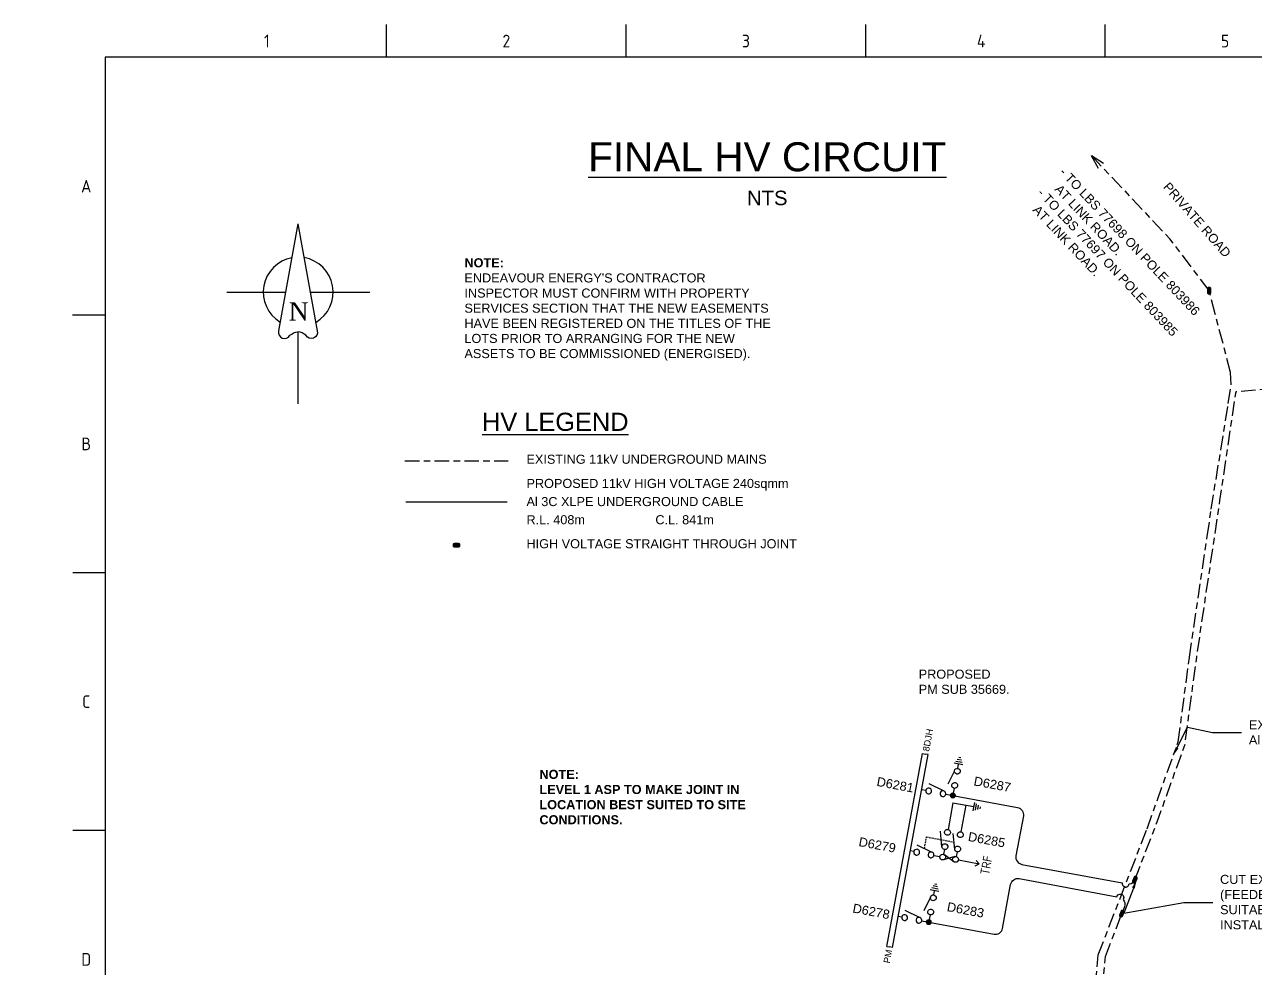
# Paper-space layout 'SHEET2' of a CAD drawing. Header units: metres. Extents: x 0 to 1324, y -5 to 581.
# Drawn here: x 477.7 to 816.8, y 320.7 to 580.6 of the extents above; entities that cross this region are included whole.
import ezdxf
from ezdxf import colors
from ezdxf.entities.mleader import LeaderData, LeaderLine
from ezdxf.enums import TextEntityAlignment as Align
from ezdxf.math import Vec2, Vec3

# ---------------------------------------------------------------- set-up
doc = ezdxf.new("R2010")
doc.units = ezdxf.units.M
for name, pattern in [('A', [0]), ('Cable Exist UG', [8.2, 4, -1.2, 1.8, -1.2]), ('CENTERX2', [4, 2.5, -0.5, 0.5, -0.5]), ('DASHED', [0.75, 0.5, -0.25])]:
    doc.linetypes.add(name, pattern=pattern)
doc.layers.get('0').update_dxf_attribs({"color": 6})
for name, color, linetype in [('_User Miscellaneous1', 7, 'Continuous'), ('Equip_HV_EXT', 7, 'Continuous'), ('Equip_HV_NEW', 2, 'Continuous'), ('Equip_SP_HV_NEW', 2, 'Continuous'), ('Mains_HV_EXT', 7, 'Continuous'), ('Mains_HV_NEW_U72', 2, 'Continuous'), ('Mains_LV_EXT', 7, 'Continuous'), ('Notes', 7, 'Continuous'), ('SupportsUG_SP_EXT', 7, 'Continuous')]:
    doc.layers.add(name, color=color, linetype=linetype)
doc.styles.add('ARIAL', font='arial.ttf', dxfattribs={"height": 2})
doc.styles.add('iecISOCP', font='isocp.shx')
doc.styles.add('iecNAME', font='times.ttf')
doc.styles.add('IESYMBOL1', font='isocp.shx')
doc.styles.get("Standard").update_dxf_attribs({"font": 'arial.ttf'})
doc.styles.add('SWG_LABEL', font='arial.ttf')
doc.styles.add('SWITCH_LABEL', font='arial.ttf', dxfattribs={"height": 2.5})
doc.linetypes.add('Cable New UG', pattern='A,7,-0.25,["x",Standard,S=2,R=0,X=0.2,Y=-0.8],-2.1', length=9.35)
doc.dimstyles.get("Standard").update_dxf_attribs({"dimtxt": 0.18, "dimasz": 0.18, "dimexe": 0.18, "dimexo": 0.0625, "dimgap": 0.09, "dimtad": 0, "dimdec": 4, "dimzin": 0, "dimdsep": 46, "dimtxsty": 'Standard', "dimcen": 0.09, "dimadec": 0, "dimazin": 0, "dimtfac": 1, "dimtdec": 4, "dimtofl": 0, "dimtmove": 0, "dimatfit": 3, "dimfxl": 1, "dimtolj": 1, "dimtzin": 0, "dimarcsym": 0})

# ---------------------------------------------------------------- blocks, each defined once
blk = doc.blocks.new('A1_FRAME_TITLE')
at = {"layer": 'Notes', "linetype": 'Continuous'}
for p, q in [((65.95, 573.97), (65.95, 582.97)), ((131.95, 573.97), (131.95, 582.97)), ((197.95, 573.97), (197.95, 582.97)), ((263.95, 573.97), (263.95, 582.97)), ((-11.55, 573.97), (-11.55, 5.97)), ((-11.55, 502.97), (-20.55, 502.97)), ((-11.55, 431.97), (-20.53, 431.97)), ((-11.55, 360.97), (-20.53, 360.97))]:
    blk.add_line(p, q, dxfattribs=at)
at = {"layer": 'Notes', "linetype": 'Continuous', "flags": 128}
for points in [[(128.78, 573.97), (-11.55, 573.97)], [(803.45, 573.97), (128.78, 573.97)]]:
    blk.add_lwpolyline(points, dxfattribs=at)
blk.add_attdef('DRAFT_NUM', (10.62, 23.29), '', height=2.5, rotation=90)
at = {"layer": 'Notes', "style": 'iecISOCP'}
for s, p in [('1', (32.95, 576.7)), ('2', (98.95, 576.7)), ('3', (164.95, 576.7)), ('5', (296.95, 576.7))]:
    blk.add_text(s, height=3.5, dxfattribs=at).set_placement(p, align=Align.CENTER)
blk.add_text('4', height=3.5, dxfattribs=at).set_placement((230.95, 576.7), align=Align.RIGHT)
for s, p in [('A', (-16.81, 538.47)), ('B', (-16.81, 467.47)), ('C', (-16.81, 396.47)), ('D', (-16.81, 325.47))]:
    blk.add_text(s, height=3.5, dxfattribs=at).set_placement(p, align=Align.MIDDLE_CENTER)
at = {"layer": 'Notes', "style": 'iecISOCP', "flags": 8}
blk.add_attdef('VERSION_NO', text='', height=2.5, rotation=90, dxfattribs=at).set_placement((281.95, 43.81), align=Align.MIDDLE_CENTER)
at = {"layer": 'Notes', "style": 'iecISOCP'}
for tag, p in [('CAP_NO', (492.27, 43.46)), ('IE_NUM', (492.13, 37.81)), ('REF_No_1', (314.92, 31.95)), ('REF_1', (341.91, 31.95)), ('GEN_WO', (421.38, 31.41)), ('HV_SWITCH', (492.55, 31.81)), ('REF_No_2', (314.92, 25.95)), ('REF_2', (341.91, 25.95)), ('OH_WO', (421.38, 25.46)), ('UBD_REF', (492.13, 25.47)), ('REF_No_3', (314.92, 19.95)), ('REF_3', (341.91, 19.95)), ('UG_WO', (421.38, 19.7)), ('GIS_MAP_No', (492.13, 19.69)), ('REF_No_4', (314.92, 13.95)), ('REF_4', (341.91, 13.95)), ('SUB_WO', (421.38, 13.46)), ('HV_OP_DIAG', (492.41, 13.84)), ('LGA', (492.03, 7.42)), ('ExportID', (-11.47, 2.39))]:
    blk.add_attdef(tag, p, '', height=2.5, dxfattribs=at)
for tag, height, p in [('T1', 3.5, (663.66, 39.47)), ('T2', 3.5, (663.66, 34.35)), ('scale', 2.5, (547.04, 33.27)), ('T3', 3.5, (663.66, 28.92)), ('DRAWN', 2.5, (547.04, 25.37)), ('T4', 3.5, (663.66, 23.66)), ('T5', 3.5, (663.66, 18.23)), ('REV', 5, (799.14, 17.1)), ('DATE', 2.5, (547.04, 16.88)), ('T6', 3.5, (663.66, 12.97)), ('CHD', 2.5, (547.04, 8.88)), ('DESIGN', 2.5, (584.7, 9.15))]:
    blk.add_attdef(tag, text='', height=height, dxfattribs=at).set_placement(p, align=Align.CENTER)
blk.add_attdef('NUM', text='', height=7, dxfattribs=at).set_placement((771.45, 20.12), align=Align.MIDDLE_CENTER)
for tag, p in [('NS', (769.8, 8.12)), ('SHTS', (784.5, 8.12))]:
    blk.add_attdef(tag, text='', height=2.5, dxfattribs=at).set_placement(p, align=Align.MIDDLE)
at = {"layer": 'Notes', "style": 'iecISOCP', "flags": 1}
for tag, p in [('ProjectType', (-6.37, -26.8)), ('ProjectNumber', (3.01, -26.82)), ('DrawingNumber', (14.96, -26.8)), ('ProjectDescription', (27.02, -26.83)), ('ExportDate', (39.74, -26.79)), ('ExportUserName', (48.61, -26.8)), ('DesignerCompanyName', (60.94, -26.79)), ('ExportAreaOfInterest', (76.55, -26.81)), ('GIS_SUCCESS', (91.45, -26.78)), ('CAD_SUCCESS', (101.24, -26.78)), ('DEPOTCODE', (111.56, -26.88)), ('ExportCategories', (119.53, -26.8)), ('Comments', (133.84, -26.88))]:
    blk.add_attdef(tag, p, '', height=1, dxfattribs=at)
blk = doc.blocks.new('HV_STJ_EXT')
h = blk.add_hatch(color=256)
edge = h.paths.add_edge_path()
edge.add_ellipse((-0.59, 0.13), major_axis=(0.226, 0.226), ratio=1, start_angle=45, end_angle=135)
edge.add_line((-0.91, 0.13), (-0.91, -0.13))
edge.add_ellipse((-0.59, -0.13), major_axis=(0.226, 0.226), ratio=1, start_angle=135, end_angle=225)
edge.add_line((-0.59, -0.45), (0.59, -0.45))
edge.add_ellipse((0.59, -0.13), major_axis=(-0.226, 0.226), ratio=1, start_angle=135, end_angle=225)
edge.add_line((0.91, -0.13), (0.91, 0.13))
edge.add_ellipse((0.59, 0.13), major_axis=(-0.226, 0.226), ratio=1, start_angle=225, end_angle=315)
edge.add_line((0.59, 0.45), (-0.59, 0.45))
blk.add_lwpolyline([(-0.91, 0.13), (-0.91, -0.13, 0.414214), (-0.59, -0.45), (0.59, -0.45, 0.414214), (0.91, -0.13), (0.91, 0.13, 0.414214), (0.59, 0.45), (-0.59, 0.45, 0.414214)], format="xyb", close=True)
for tag, flags, p in [('ORIENTATION', 9, (1.5, 0)), ('Z', 1, (1.5, -0.8)), ('USAGE', 9, (1.5, -0.2)), ('LEGEND', 9, (1.5, -0.4)), ('NOTES', 9, (1.5, -0.6))]:
    blk.add_attdef(tag, text='', height=0.2, dxfattribs=dict(flags=flags)).set_placement(p, align=Align.MIDDLE_LEFT)
blk = doc.blocks.new('HV_STJ_NEW')
blk.add_hatch(color=256).paths.add_polyline_path([(0.91, 0.13, 0.414214), (0.59, 0.45), (-0.59, 0.45, 0.414214), (-0.91, 0.13), (-0.91, -0.13, 0.414214), (-0.59, -0.45), (0.59, -0.45, 0.414214), (0.91, -0.13)])
blk.add_lwpolyline([(-0.91, 0.13), (-0.91, -0.13, 0.414214), (-0.59, -0.45), (0.59, -0.45, 0.414214), (0.91, -0.13), (0.91, 0.13, 0.414214), (0.59, 0.45), (-0.59, 0.45, 0.414214)], format="xyb", close=True)
for tag, flags, p in [('ORIENTATION', 9, (1.5, 0)), ('OWNED_BY', 9, (1.5, -0.8)), ('OPERATED_BY', 9, (1.5, -1)), ('TYPE', 9, (1.5, -1.4)), ('OPERATING_VOLTAGE', 9, (1.5, -1.6)), ('CONSTRUCTED_VOLTAGE', 9, (1.5, -1.8)), ('Z', 1, (1.5, -2.2)), ('USAGE', 9, (1.5, -0.2)), ('LEGEND', 9, (1.5, -0.4)), ('NOTES', 9, (1.5, -0.6)), ('MAINTAINED_BY', 9, (1.5, -1.2)), ('NUMBER_OF_PHASES', 9, (1.5, -2))]:
    blk.add_attdef(tag, text='', height=0.2, dxfattribs=dict(flags=flags)).set_placement(p, align=Align.MIDDLE_LEFT)
blk = doc.blocks.new('SWG_SIE_TRF_NOES_NEW')
for p, q in [((7.01, 0.8), (2.79, 1.95)), ((14.68, 0), (20.54, 0))]:
    blk.add_line(p, q)
at = {"linetype": 'DASHED'}
blk.add_lwpolyline([(4.9, 1.38), (4.9, 4.64), (12.61, 4.64)], dxfattribs=at)
for points in [[(2.2, 0.01), (1.2, 0.01)], [(19.54, -0.75), (20.54, 0), (19.54, 0.75)], [(7.8, 0), (9.45, 0)]]:
    blk.add_lwpolyline(points)
for points in [[(3, -0.79, 1), (3, 0.81, 1)], [(7, -0.8, 1), (7, 0.8, 1)]]:
    blk.add_lwpolyline(points, format="xyb", close=True)
at = {"flags": 1}
blk.add_attdef('Z', (0, 0), '', height=0.2, dxfattribs=at)
at = {"style": 'SWITCH_LABEL', "flags": 9}
blk.add_attdef('STREET_CODE', text='', height=0.2, dxfattribs=at).set_placement((0, -0.2), align=Align.MIDDLE_LEFT)
at = {"flags": 9}
for tag, p in [('ORIENTATION', (0, -0.4)), ('SUBURB', (0, -1)), ('STREETNAME', (0, -1.2)), ('OPERATED_BY', (0, -2.11)), ('PARENT', (0, -0.6)), ('USAGE', (0, -0.8)), ('LOCATION', (0, -1.4)), ('NOTES', (0, -1.6)), ('OWNED_BY', (0, -1.89)), ('MAINTAINED_BY', (0, -2.32))]:
    blk.add_attdef(tag, text='', height=0.2, dxfattribs=at).set_placement(p, align=Align.MIDDLE_LEFT)
blk = doc.blocks.new('SWG_FUSE_NEW')
for points in [[(1.15, 0.72), (4.04, -0.71)], [(1.16, -0.72), (4.04, 0.73)]]:
    blk.add_lwpolyline(points)
for centre in [(0.8, 0), (4.4, 0.01)]:
    blk.add_circle(centre, 0.8)
blk = doc.blocks.new('SWG_SIE_TRF_NEW')
at = {"linetype": 'CENTERX2'}
blk.add_blockref('SWG_SIE_TRF_NOES_NEW', (0, 0), dxfattribs=at)
at = {"linetype": 'CENTERX2', "rotation": 180}
blk.add_blockref('SWG_FUSE_NEW', (14.68, 0), dxfattribs=at)
at = {"style": 'IESYMBOL1'}
blk.add_text('TRF', height=2.5, rotation=89.9826, dxfattribs=at).set_placement((22.51, -0.05), align=Align.MIDDLE_CENTER)
blk = doc.blocks.new('SWG_SIE_SU_NEW')
blk.add_line((5.81, 0.79), (1.59, 1.94))
at = {"linetype": 'A', "lineweight": 0}
for p, q in [((7.98, 0.35), (7.98, -0.37)), ((8.18, -0.58), (8.18, 0.56)), ((8.38, 0.66), (8.38, -0.68)), ((8.58, -0.71), (8.58, 0.69)), ((8.78, 0.66), (8.78, -0.68)), ((8.98, -0.59), (8.98, 0.56)), ((9.18, 0.35), (9.18, -0.38))]:
    blk.add_line(p, q, dxfattribs=at)
for points in [[(1, 0), (0, 0)], [(6.6, -0.01), (10.1, -0.01)]]:
    blk.add_lwpolyline(points)
for points in [[(1.8, -0.8, 1), (1.8, 0.8, 1)], [(5.8, -0.81, 1), (5.8, 0.79, 1)]]:
    blk.add_lwpolyline(points, format="xyb", close=True)
blk.add_circle((8.58, -0.01), 0.7, dxfattribs=at)
at = {"style": 'SWG_LABEL', "flags": 8}
blk.add_attdef('ASSET_NUM', text='', height=2.5, rotation=179.9544, dxfattribs=at).set_placement((-2.4, 0.01), align=Align.MIDDLE_LEFT)
at = {"flags": 1}
blk.add_attdef('Z', (0, 0), '', height=0.2, dxfattribs=at)
at = {"style": 'SWITCH_LABEL', "flags": 9}
blk.add_attdef('STREET_CODE', text='', height=0.2, dxfattribs=at).set_placement((0, 0), align=Align.MIDDLE_LEFT)
at = {"flags": 9}
for tag, p in [('OPERATED_BY', (-0.01, -1.84)), ('ORIENTATION', (0, -0.2)), ('SUBURB', (0, -0.8)), ('STREETNAME', (0, -1)), ('OWNED_BY', (-0.01, -1.62)), ('MAINTAINED_BY', (-0.01, -2.05)), ('PARENT', (0, -0.4)), ('USAGE', (0, -0.6)), ('LOCATION', (0, -1.2)), ('NOTES', (0, -1.4))]:
    blk.add_attdef(tag, text='', height=0.2, dxfattribs=at).set_placement(p, align=Align.MIDDLE_LEFT)
blk = doc.blocks.new('SWG_SIE_TRS_ES_1_NEW')
for p, q in [((-6.1, 4.33), (-1.8, 5.55)), ((-6.1, 0.75), (-1.8, 1.97)), ((5.3, -2.29), (7.7, -2.29)), ((5.6, -2.89), (7.4, -2.89)), ((5.9, -3.49), (7.1, -3.49)), ((6.21, -4.09), (6.81, -4.09))]:
    blk.add_line(p, q)
for points in [[(-6.59, 3.56), (-7.89, 3.56)], [(6.5, 3.57), (-0.99, 3.57)], [(6.5, 3.57), (6.5, -2.29)], [(-6.59, -0.02), (-7.89, -0.02)], [(6.5, -0.01), (-0.99, -0.01)]]:
    blk.add_lwpolyline(points)
for points in [[(-5.79, 2.76, -1), (-5.79, 4.36, -1)], [(-1.79, 2.77, -1), (-1.79, 4.37, -1)], [(-5.79, -0.82, -1), (-5.79, 0.78, -1)], [(-1.79, -0.81, -1), (-1.79, 0.79, -1)]]:
    blk.add_lwpolyline(points, format="xyb", close=True)
at = {"flags": 1}
blk.add_attdef('Z', (0, 0), '', height=0.2, dxfattribs=at)
at = {"style": 'SWG_LABEL', "flags": 8}
blk.add_attdef('ASSET_NUM', text='', height=2.5, dxfattribs=at).set_placement((-1.81, -2.26), align=Align.MIDDLE_CENTER)
at = {"style": 'SWITCH_LABEL', "flags": 9}
blk.add_attdef('STREET_CODE', text='', height=0.2, dxfattribs=at).set_placement((0, -0.2), align=Align.MIDDLE_LEFT)
at = {"flags": 9}
for tag, p in [('ORIENTATION', (0, -0.4)), ('SUBURB', (0, -1)), ('STREETNAME', (0, -1.2)), ('PARENT', (0, -0.6)), ('USAGE', (0, -0.8)), ('LOCATION', (0, -1.4)), ('NOTES', (0, -1.6)), ('OWNED_BY', (0.01, -1.8)), ('OPERATED_BY', (0.01, -2.03)), ('MAINTAINED_BY', (0, -2.23))]:
    blk.add_attdef(tag, text='', height=0.2, dxfattribs=at).set_placement(p, align=Align.MIDDLE_LEFT)
blk = doc.blocks.new('SWG_SIE_ES_NEW')
for p, q in [((-1.79, 0.78), (-5.79, 1.93)), ((0.21, -1.21), (0.2, 1.19)), ((0.81, -0.91), (0.8, 0.89)), ((1.41, -0.61), (1.41, 0.59)), ((2.01, -0.31), (2.01, 0.29))]:
    blk.add_line(p, q)
for points in [[(-5.79, -0.82, -1), (-5.79, 0.78, -1)], [(-1.79, -0.81, -1), (-1.79, 0.79, -1)]]:
    blk.add_lwpolyline(points, format="xyb", close=True)
for points in [[(-6.59, -0.02), (-7.89, -0.02)], [(-0.99, -0.01), (-0.99, -0.01), (0.21, -0.01)]]:
    blk.add_lwpolyline(points)
at = {"flags": 1}
blk.add_attdef('Z', (0, 0), '', height=0.2, dxfattribs=at)
at = {"style": 'SWITCH_LABEL', "flags": 9}
blk.add_attdef('STREET_CODE', text='', height=0.2, dxfattribs=at).set_placement((0, -0.2), align=Align.MIDDLE_LEFT)
at = {"flags": 9}
for tag, p in [('ORIENTATION', (0, -0.4)), ('SUBURB', (0, -1)), ('STREETNAME', (0, -1.2)), ('OPERATED_BY', (0, -2.01)), ('PARENT', (0, -0.6)), ('USAGE', (0, -0.8)), ('LOCATION', (0, -1.4)), ('NOTES', (0, -1.6)), ('OWNED_BY', (0, -1.78)), ('MAINTAINED_BY', (0, -2.21))]:
    blk.add_attdef(tag, text='', height=0.2, dxfattribs=at).set_placement(p, align=Align.MIDDLE_LEFT)
at = {"style": 'ARIAL', "flags": 8}
blk.add_attdef('ASSET_NUM', text='', height=2, dxfattribs=at).set_placement((14.3, -5.09), align=Align.MIDDLE_RIGHT)
blk = doc.blocks.new('*U75')
for p, q in [((-1.6, 0), (-1.6, 54.05)), ((-1.6, 54.05), (-0.8, 54.05)), ((0, 54.05), (-0.8, 54.05)), ((0, 0), (0, 54.05)), ((-1.6, 0), (-0.8, 0)), ((0, 0), (-0.8, 0))]:
    blk.add_line(p, q)
at = {"style": 'ARIAL'}
blk.add_attdef('SWG_TYPE', text='', height=1.8, rotation=90, dxfattribs=at).set_placement((-0.8, 54.8), align=Align.MIDDLE_LEFT)
blk.add_attdef('SUB_TYPE', text='', height=1.8, rotation=90, dxfattribs=at).set_placement((-0.8, -0.76), align=Align.MIDDLE_RIGHT)
blk = doc.blocks.new('NorthPnt 11(NP11)')
for p, q in [((-19.7, 0.02), (-3.49, 0)), ((3.32, 0), (19.7, -0.02)), ((-0.08, -10.94), (-0.08, -30.8))]:
    blk.add_line(p, q)
for points in [[(-0.08, 18.81), (-5.43, -10.68, 0.877048), (-2.29, -11.9, -0.1543), (-0.08, -10.94, 0.090511)], [(-0.08, 18.81), (5.26, -10.68, -0.877048), (2.13, -11.9, 0.1543), (-0.08, -10.94, -0.090511)]]:
    blk.add_lwpolyline(points, format="xyb")
for start, end in [(100.5988, 238.8643), (300.0994, 80.4374)]:
    blk.add_arc((0, 0), 9.64, start, end)
at = {"color": 7, "style": 'iecNAME'}
blk.add_text('N', height=5.02, dxfattribs=at).set_placement((-2.62, -7.82))

psp = doc.layouts.new('SHEET2')

# ---------------------------------------------------------------- linework, layer by layer
at = {"layer": '_User Miscellaneous1', "linetype": 'Cable New UG'}
psp.add_line((582.704, 449.188), (610.704, 449.188), dxfattribs=at)
at = {"layer": 'Mains_HV_EXT', "linetype": 'Cable Exist UG'}
for points in [[(804.083, 507.381), (793.209, 521.672)], [(773.521, 324.367), (786.955, 359.141), (795.538, 383.093), (798.644, 406.426), (803.535, 439.593), (804.661, 447.198), (809.334, 476.294), (810.128, 481.484), (809.986, 484.831), (805.719, 500.992), (804.083, 507.381)]]:
    psp.add_lwpolyline(points, dxfattribs=at)
at = {"layer": 'Mains_HV_EXT', "linetype": 'Cable Exist UG', "flags": 128}
for points in [[(783.602, 345.098), (789.757, 361.03), (797.429, 382.441), (800.639, 406.385), (807.032, 449.555), (811.479, 479.587), (811.479, 479.587), (826.242, 480.804)], [(775.486, 323.904), (780.002, 335.732)]]:
    psp.add_lwpolyline(points, dxfattribs=at)
for points in [[(762.467, 260.01), (764.292, 259.746, 0.4291642), (767.709, 262.437), (770.234, 289.511), (773.521, 324.367), (773.521, 324.367)], [(778.594, 224.675), (780.668, 236.55, 0.4142136), (778.229, 240.021), (770.455, 241.379, -0.3657353), (768.799, 243.358), (768.86, 256.684, -0.0411594), (768.903, 257.175), (770.698, 267.685), (775.486, 323.904)]]:
    psp.add_lwpolyline(points, format="xyb", dxfattribs=at)
at = {"layer": 'Mains_HV_NEW_U72', "linetype": 'Cable New UG'}
for p, q in [((783.59, 345.067), (783.614, 345.129)), ((780.027, 335.798), (780.002, 335.732))]:
    psp.add_line(p, q, dxfattribs=at)
at = {"layer": 'Mains_HV_NEW_U72', "linetype": 'Cable New UG', "ltscale": 0.75, "flags": 128}
for points in [[(734.946, 368.014), (751.274, 364.987, -0.4142136), (752.876, 362.655), (750.837, 351.654, 0.4142136), (752.438, 349.323), (780.123, 344.19, 1.0485753), (782.008, 343.933, 0.2832842), (783.652, 345.236), (783.602, 345.098)], [(728.32, 333.136), (744.803, 330.081, 0.4142136), (747.134, 331.683), (749.379, 343.794, -0.4142136), (751.71, 345.396), (778.659, 340.4, -1.2161561), (780.37, 339.649, -0.2811164), (780.733, 337.597), (780.002, 335.732)]]:
    psp.add_lwpolyline(points, format="xyb", dxfattribs=at)
at = {"layer": 'Mains_LV_EXT', "linetype": 'Cable Exist UG'}
psp.add_line((582.487, 460.504), (610.921, 460.504), dxfattribs=at)

# ---------------------------------------------------------------- block references
at = {"layer": 'Equip_HV_EXT', "rotation": 267.604540458773}
psp.add_blockref('HV_STJ_EXT', (804.081, 507.354), dxfattribs=at)
at = {"layer": 'Equip_HV_EXT'}
psp.add_blockref('HV_STJ_EXT', (596.704, 437.225), dxfattribs=at)
at = {"layer": 'Equip_HV_NEW', "rotation": 349.4970380005059}
psp.add_blockref('*U75', (716.804, 326.426), dxfattribs=at).add_auto_attribs({'SUB_TYPE': 'PM', 'SWG_TYPE': '8DJH'})
at = {"layer": 'Equip_HV_NEW'}
ref = psp.add_blockref('SWG_SIE_ES_NEW', (734.997, 376.742), dxfattribs=dict(at, rotation=79.49703800050591))
ref.add_attrib('ASSET_NUM', 'D6287', dxfattribs={"layer": '0', "height": 2.5, "rotation": 349.49704, "style": 'SWG_LABEL'}).set_placement((739.511, 373.558), align=Align.TOP_LEFT)
ref = psp.add_blockref('SWG_SIE_SU_NEW', (725.018, 369.866), dxfattribs=dict(at, rotation=349.4970380005059))
ref.add_attrib('ASSET_NUM', 'D6281', dxfattribs={"layer": '0', "height": 2.5, "rotation": 349.45141, "style": 'SWG_LABEL'}).set_placement((722.66, 370.315), align=Align.MIDDLE_RIGHT)
ref = psp.add_blockref('SWG_SIE_TRS_ES_1_NEW', (735.819, 359.238), dxfattribs=dict(at, rotation=79.49703800050591))
ref.add_attrib('ASSET_NUM', 'D6285', dxfattribs={"layer": '0', "height": 2.5, "rotation": 349.49704, "style": 'SWG_LABEL'}).set_placement((737.715, 357.043), align=Align.MIDDLE_LEFT)
at = {"layer": 'Equip_HV_NEW', "linetype": 'CENTERX2'}
ref = psp.add_blockref('SWG_SIE_TRF_NEW', (720.549, 353.208), dxfattribs=dict(at, rotation=349.4970380005059))
ref.add_attrib('ASSET_NUM', 'D6279', dxfattribs={"layer": '0', "height": 2.5, "rotation": 349.45141, "style": 'SWG_LABEL'}).set_placement((717.697, 353.736), align=Align.MIDDLE_RIGHT)
at = {"layer": 'Equip_HV_NEW'}
ref = psp.add_blockref('SWG_SIE_ES_NEW', (728.37, 341.864), dxfattribs=dict(at, rotation=79.49703800050591))
ref.add_attrib('ASSET_NUM', 'D6283', dxfattribs={"layer": '0', "height": 2.5, "rotation": 349.49704, "style": 'SWG_LABEL'}).set_placement((732.127, 338.938), align=Align.TOP_LEFT)
ref = psp.add_blockref('SWG_SIE_SU_NEW', (718.391, 334.989), dxfattribs=dict(at, rotation=349.4970380005059))
ref.add_attrib('ASSET_NUM', 'D6278', dxfattribs={"layer": '0', "height": 2.5, "rotation": 349.45141, "style": 'SWG_LABEL'}).set_placement((716.034, 335.438), align=Align.MIDDLE_RIGHT)
at = {"layer": 'Equip_SP_HV_NEW', "rotation": 68.98950408077806}
for p in [(783.59, 345.067), (780.002, 335.732)]:
    psp.add_blockref('HV_STJ_NEW', p, dxfattribs=at)
at = {"layer": 'Notes'}
psp.add_blockref('NorthPnt 11(NP11)', (553.1, 506.953), dxfattribs=at)
at = {"layer": 'SupportsUG_SP_EXT'}
psp.add_blockref('A1_FRAME_TITLE', (511.506, -2.327), dxfattribs=at)

# ---------------------------------------------------------------- texts
at = {"layer": '_User Miscellaneous1', "color": 7, "lineweight": -3, "insert": (682.315, 548.237), "char_height": 8, "width": 119.97739, "attachment_point": 2}
psp.add_mtext('{\\LFINAL HV CIRCUIT\\P\\H0.5x;\\lNTS}', dxfattribs=at)
at = {"layer": '_User Miscellaneous1', "char_height": 2.5, "attachment_point": 1}
for s, width, insert, rotation in [('\\pi-2.5,l2.5;- TO LBS 77698 ON POLE 803986 AT LINK ROAD.\\P- TO LBS 77697 ON POLE 803985  AT LINK ROAD.', 55.89099, (764.491, 541.546), 313.27477), ('\\pi-2.5,l2.5;PRIVATE ROAD', 25.84355, (793.127, 537.475), 311.23071)]:
    psp.add_mtext_dynamic_manual_height_columns(s, width=width, gutter_width=4, heights=[0], dxfattribs=dict(at, insert=insert, rotation=rotation))
at = {"layer": 'Notes'}
for s, width, insert, char_height, attachment_point in [('{\\LHV LEGEND}', 76.41475, (623.924, 473.731), 5, 2), ('EXISTING 11kV UNDERGROUND MAINS', 69.17415, (615.988, 462.173), 2.5, 1)]:
    psp.add_mtext_dynamic_manual_height_columns(s, width=width, gutter_width=4, heights=[0], dxfattribs=dict(at, insert=insert, char_height=char_height, attachment_point=attachment_point))
at = {"layer": 'Notes', "linetype": 'ByBlock', "insert": (615.988, 449.24), "char_height": 2.5, "width": 72.4659, "attachment_point": 4, "line_spacing_factor": 1.2}
psp.add_mtext('{\\f@Arial Unicode MS|b0|i0|c0|p34;PROPOSED 11kV HIGH VOLTAGE 240sqmm Al 3C XLPE UNDERGROUND }CABLE\\PR.L. 408m                    C.L. 841m', dxfattribs=at)
at = {"layer": 'Notes', "color": 7, "linetype": 'Continuous', "insert": (615.988, 438.894), "char_height": 2.5, "attachment_point": 1}
psp.add_mtext_dynamic_manual_height_columns('HIGH VOLTAGE STRAIGHT THROUGH JOINT', width=74.8619, gutter_width=4, heights=[0], dxfattribs=at)

# ---------------------------------------------------------------- leaders
at = {"layer": '_User Miscellaneous1'}
ml = psp.add_multileader_mtext('Standard', dxfattribs=at)
ml.set_content('PROPOSED PM SUB 35669.', color=256)
ml.set_leader_properties()
ml.build(insert=Vec2(0, 0))
ml.multileader.update_dxf_attribs({"has_text_frame": 1})
ctx = ml.context
ctx.base_point, ctx.char_height, ctx.plane_origin = Vec3(722.048, 401.688), 2.5, Vec3(703, 396.433)
notes = []
notes.append((ctx, [(0, (0, 0, 0), (0, 0), (1, 0), 1, [])]))
ctx.mtext.insert, ctx.mtext.width, ctx.mtext.flow_direction = Vec3(724.048, 402.96), 25.07514, 5
ml = psp.add_multileader_mtext('Standard', dxfattribs=at)
ml.set_content('EXISTING 11kV (UG) 240sqmm Al 3C XLPE CABLES.', color=256)
ml.set_leader_properties()
ml.build(insert=Vec2(0, 0))
ml.multileader.update_dxf_attribs({"text_left_attachment_type": 2, "text_right_attachment_type": 2, "arrow_head_size": 2.5})
ctx = ml.context
ctx.base_point, ctx.char_height, ctx.arrow_head_size, ctx.plane_origin = Vec3(813.011, 385.607), 2.5, 2.5, Vec3(831.827, 369.936)
ctx.left_attachment, ctx.right_attachment = 2, 2
notes.append((ctx, [(0, (1, 1, 0), (805.011, 385.607), (1, 0), 8, [(1, [(794.16, 379.246), (798.061, 387.153)], 0, [])])]))
ctx.mtext.insert, ctx.mtext.width, ctx.mtext.flow_direction = Vec3(815.011, 389.005), 52.28877, 5
ml = psp.add_multileader_mtext('Standard', dxfattribs=at)
ml.set_content('CUT EXISTING HV CABLE (FEEDER SN 1252) AT SUITABLE LOCATION AND INSTALL TWO HV STJs.', color=256)
ml.set_leader_properties()
ml.build(insert=Vec2(0, 0))
ml.multileader.update_dxf_attribs({"text_left_attachment_type": 2, "text_right_attachment_type": 2, "arrow_head_size": 2.5})
ctx = ml.context
ctx.base_point, ctx.char_height, ctx.arrow_head_size, ctx.plane_origin = Vec3(805.076, 338.817), 2.5, 2.5, Vec3(803.549, 330.018)
ctx.left_attachment, ctx.right_attachment = 2, 2
notes.append((ctx, [(0, (1, 1, 0), (797.076, 338.817), (1, 0), 8, [(0, [(784.093, 345.121), (780.544, 335.887)], 0, [])])]))
ctx.mtext.insert, ctx.mtext.width, ctx.mtext.flow_direction = Vec3(807.076, 346.425), 44.88307, 5
at = {"layer": 'Mains_HV_EXT', "linetype": 'Cable Exist UG'}
psp.add_leader([(771.621, 544.588), (793.209, 521.672)], dimstyle='Standard', override={"dimasz": 4, "dimgap": 0.09, "dimtad": 0, "dimldrblk": 'Open30'}, dxfattribs=at)
for ctx, leaders in notes:
    for number, flags, end, landing, length, lines in leaders:
        leader = LeaderData()
        leader.index, (leader.has_last_leader_line, leader.has_dogleg_vector, leader.attachment_direction) = number, flags
        leader.last_leader_point, leader.dogleg_vector, leader.dogleg_length = Vec3(end), Vec3(landing), length
        for number, points, colour, breaks in lines:
            line = LeaderLine()
            line.index, line.vertices, line.color, line.breaks = number, Vec3.list(points), colors.encode_raw_color(colour), breaks
            leader.lines.append(line)
        ctx.leaders.append(leader)

# ---------------------------------------------------------------- next in the draw order: leaders
at = {"layer": '_User Miscellaneous1'}
ml = psp.add_multileader_mtext('Standard', dxfattribs=at)
ml.set_content('{\\fArial|b1|i0|c0|p34;NOTE:\\PLEVEL 1 ASP TO MAKE JOINT IN LOCATION BEST SUITED TO SITE CONDITIONS.}', color=256)
ml.set_leader_properties()
ml.build(insert=Vec2(0, 0))
ml.multileader.update_dxf_attribs({"has_text_frame": 1, "text_right_attachment_type": 2, "arrow_head_size": 2.5})
ctx = ml.context
ctx.base_point, ctx.char_height, ctx.arrow_head_size, ctx.landing_gap_size, ctx.plane_origin = Vec3(617.062, 374.084), 2.5, 2.5, 2.5, Vec3(675.818, 333.947)
ctx.right_attachment = 2
notes = []
notes.append((ctx, [(0, (0, 0, 0), (0, 0), (1, 0), 1, [])]))
ctx.mtext.insert, ctx.mtext.width, ctx.mtext.flow_direction = Vec3(619.562, 375.356), 62.3323, 5
ctx.mtext.has_bg_fill, ctx.mtext.bg_color, ctx.mtext.bg_scale_factor, ctx.mtext.bg_transparency, ctx.mtext.use_window_bg_color = 1, -1027028792, 1.5, 0, 1
for ctx, leaders in notes:
    for number, flags, end, landing, length, lines in leaders:
        leader = LeaderData()
        leader.index, (leader.has_last_leader_line, leader.has_dogleg_vector, leader.attachment_direction) = number, flags
        leader.last_leader_point, leader.dogleg_vector, leader.dogleg_length = Vec3(end), Vec3(landing), length
        for number, points, colour, breaks in lines:
            line = LeaderLine()
            line.index, line.vertices, line.color, line.breaks = number, Vec3.list(points), colors.encode_raw_color(colour), breaks
            leader.lines.append(line)
        ctx.leaders.append(leader)

# ---------------------------------------------------------------- next in the draw order: leaders
ml = psp.add_multileader_mtext('Standard', dxfattribs=at)
ml.set_content('LOT 7040, DP 1119495', color=256)
ml.set_leader_properties()
ml.build(insert=Vec2(0, 0))
ml.multileader.update_dxf_attribs({"has_text_frame": 1, "text_left_attachment_type": 3, "text_right_attachment_type": 2, "arrow_head_size": 2.5})
ctx = ml.context
ctx.base_point, ctx.char_height, ctx.arrow_head_size, ctx.landing_gap_size, ctx.plane_origin, ctx.plane_x_axis, ctx.plane_y_axis = Vec3(1144.482, 418.492), 2.5, 2.5, 2.5, Vec3(1132.827, 436.765), Vec3(0.3877308, 0.9217726), Vec3(-0.9217726, 0.3877308)
ctx.left_attachment, ctx.right_attachment = 3, 2
notes = []
notes.append((ctx, [(0, (0, 0, 0), (0, 0), (1, 0), 1, [])]))
ctx.mtext.insert, ctx.mtext.text_direction, ctx.mtext.rotation, ctx.mtext.width, ctx.mtext.flow_direction = Vec3(1144.031, 421.394), Vec3(0.3877308, 0.9217726), 1.1726278, 38.36641, 5
ctx.mtext.has_bg_fill, ctx.mtext.bg_color, ctx.mtext.bg_scale_factor, ctx.mtext.bg_transparency, ctx.mtext.use_window_bg_color = 1, -1027028792, 1.5, 0, 1
for ctx, leaders in notes:
    for number, flags, end, landing, length, lines in leaders:
        leader = LeaderData()
        leader.index, (leader.has_last_leader_line, leader.has_dogleg_vector, leader.attachment_direction) = number, flags
        leader.last_leader_point, leader.dogleg_vector, leader.dogleg_length = Vec3(end), Vec3(landing), length
        for number, points, colour, breaks in lines:
            line = LeaderLine()
            line.index, line.vertices, line.color, line.breaks = number, Vec3.list(points), colors.encode_raw_color(colour), breaks
            leader.lines.append(line)
        ctx.leaders.append(leader)

# ---------------------------------------------------------------- next in the draw order: leaders
ml = psp.add_multileader_mtext('Standard', dxfattribs=at)
ml.set_content('LOT 102, DP 755952', color=256)
ml.set_leader_properties()
ml.build(insert=Vec2(0, 0))
ml.multileader.update_dxf_attribs({"has_text_frame": 1, "text_left_attachment_type": 3, "text_right_attachment_type": 2, "arrow_head_size": 2.5})
ctx = ml.context
ctx.base_point, ctx.char_height, ctx.arrow_head_size, ctx.landing_gap_size, ctx.plane_origin, ctx.plane_x_axis, ctx.plane_y_axis = Vec3(999.37, 486.647), 2.5, 2.5, 2.5, Vec3(966.262, 485.856), Vec3(0.9817117, -0.1903735), Vec3(0.1903735, 0.9817117)
ctx.left_attachment, ctx.right_attachment = 3, 2
notes = []
notes.append((ctx, [(0, (0, 0, 0), (0, 0), (1, 0), 1, [])]))
ctx.mtext.insert, ctx.mtext.text_direction, ctx.mtext.rotation, ctx.mtext.width, ctx.mtext.flow_direction = Vec3(1002.118, 487.684), Vec3(0.9817117, -0.1903735), 6.0916427, 32.84731, 5
ctx.mtext.has_bg_fill, ctx.mtext.bg_color, ctx.mtext.bg_scale_factor, ctx.mtext.bg_transparency, ctx.mtext.use_window_bg_color = 1, -1027028792, 1.5, 0, 1
for ctx, leaders in notes:
    for number, flags, end, landing, length, lines in leaders:
        leader = LeaderData()
        leader.index, (leader.has_last_leader_line, leader.has_dogleg_vector, leader.attachment_direction) = number, flags
        leader.last_leader_point, leader.dogleg_vector, leader.dogleg_length = Vec3(end), Vec3(landing), length
        for number, points, colour, breaks in lines:
            line = LeaderLine()
            line.index, line.vertices, line.color, line.breaks = number, Vec3.list(points), colors.encode_raw_color(colour), breaks
            leader.lines.append(line)
        ctx.leaders.append(leader)

# ---------------------------------------------------------------- next in the draw order: leaders
ml = psp.add_multileader_mtext('Standard', dxfattribs=at)
ml.set_content("{\\fArial|b1|i0|c0|p34;NOTE:}\\PENDEAVOUR ENERGY'S CONTRACTOR INSPECTOR MUST CONFIRM WITH PROPERTY SERVICES SECTION THAT THE NEW EASEMENTS HAVE BEEN REGISTERED ON THE TITLES OF THE LOTS PRIOR TO ARRANGING FOR THE NEW ASSETS TO BE COMMISSIONED (ENERGISED).", color=256)
ml.set_leader_properties()
ml.build(insert=Vec2(0, 0))
ml.multileader.update_dxf_attribs({"has_text_frame": 1, "text_right_attachment_type": 2, "arrow_head_size": 2.5})
ctx = ml.context
ctx.base_point, ctx.char_height, ctx.arrow_head_size, ctx.landing_gap_size, ctx.plane_origin = Vec3(596.396, 514.667), 2.5, 2.5, 2.5, Vec3(655.152, 474.875)
ctx.right_attachment = 2
notes = []
notes.append((ctx, [(0, (0, 0, 0), (0, 0), (1, 0), 1, [])]))
ctx.mtext.insert, ctx.mtext.width, ctx.mtext.flow_direction = Vec3(598.896, 516.285), 84.25249, 5
ctx.mtext.has_bg_fill, ctx.mtext.bg_color, ctx.mtext.bg_scale_factor, ctx.mtext.bg_transparency, ctx.mtext.use_window_bg_color = 1, -1027028792, 1.5, 0, 1
for ctx, leaders in notes:
    for number, flags, end, landing, length, lines in leaders:
        leader = LeaderData()
        leader.index, (leader.has_last_leader_line, leader.has_dogleg_vector, leader.attachment_direction) = number, flags
        leader.last_leader_point, leader.dogleg_vector, leader.dogleg_length = Vec3(end), Vec3(landing), length
        for number, points, colour, breaks in lines:
            line = LeaderLine()
            line.index, line.vertices, line.color, line.breaks = number, Vec3.list(points), colors.encode_raw_color(colour), breaks
            leader.lines.append(line)
        ctx.leaders.append(leader)

doc.saveas('drawing.dxf')
